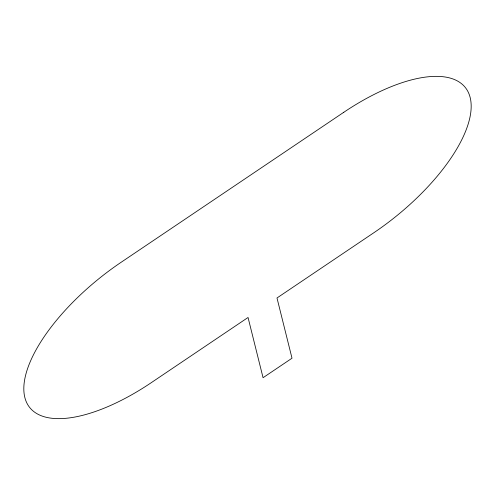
<?xml version="1.0" encoding="UTF-8"?>
<svg xmlns="http://www.w3.org/2000/svg" width="495" height="495" viewBox="0 0 495 495"><rect width="100%" height="100%" fill="white"/><g stroke="black" fill="none" stroke-linecap="round" stroke-linejoin="round"><path stroke-width="0.74" d="M343.808 112.272L121.157 262.263A136.267 57.476 -38.6 0 0 24.843 397.491A136.267 57.476 -38.6 0 0 151.192 382.728L248.044 317.481L263.062 377.71L292.007 358.213L276.99 297.984L373.843 232.737A136.267 57.476 -38.6 0 0 470.157 97.509A136.267 57.476 -38.6 0 0 343.808 112.272"/></g></svg>
